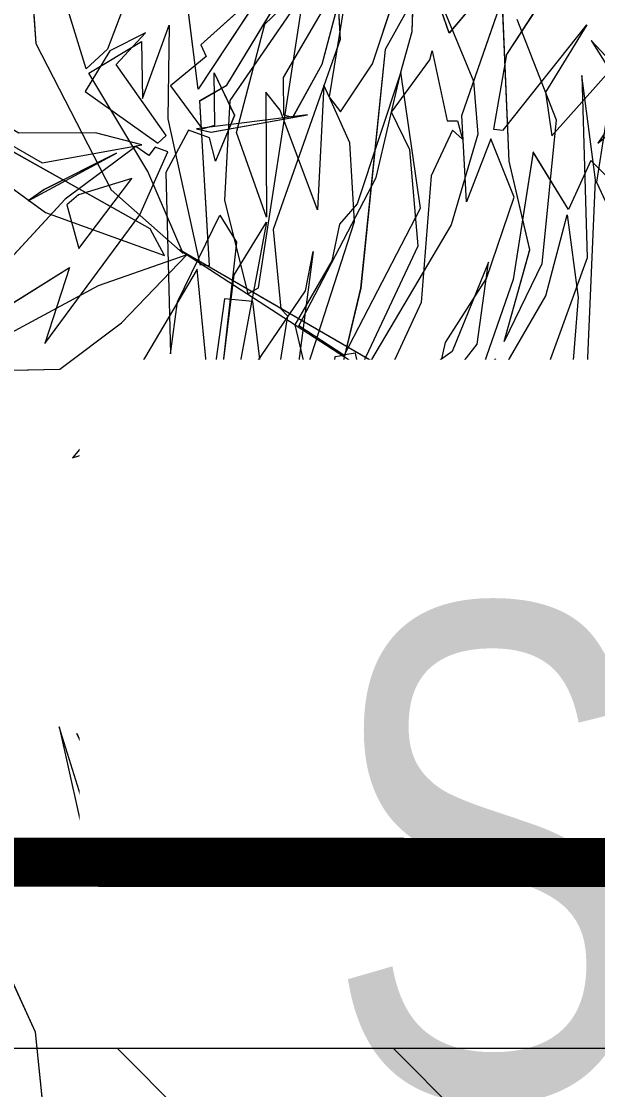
# Model space of a CAD drawing. Header units: millimetres. Extents: x -81374 to 485233, y -39075 to 157313.
# Drawn here: x 42502.4 to 42736.7, y 985.4 to 1419.9 of the extents above; entities that cross this region are included whole.
import ezdxf
from ezdxf.enums import TextEntityAlignment as Align

# ---------------------------------------------------------------- set-up
doc = ezdxf.new("R2010")
doc.units = ezdxf.units.MM
doc.linetypes.add('HIDDEN', pattern=[0.375, 0.25, -0.125])
doc.layers.add('CB-AC CABLE TRAY', color=213, linetype='Continuous', lineweight=15)
doc.layers.add('G-IMPT', color=8, linetype='Continuous', lineweight=5)
for name, color, linetype in [('CET color Black or White', 7, 'Continuous'), ('M-HVAC VRV PIPE', 152, 'Continuous'), ('M-HVAC-TEXT', 7, 'Continuous')]:
    doc.layers.add(name, color=color, linetype=linetype)
doc.styles.add('romans', font='stylu.ttf', dxfattribs={"height": 125})
doc.styles.get("Standard").update_dxf_attribs({"font": 'arial.ttf'})

# ---------------------------------------------------------------- blocks, each defined once
blk = doc.blocks.new('floor plan 1')
at = {"layer": 'G-IMPT', "color": 8, "ltscale": 500}
for p, q in [((15515.52, -40096.49), (15527.04, -40001.13)), ((15635.15, -40067.23), (15647.78, -40004.39)), ((15495.34, -40011.97), (15491.61, -40063.66)), ((15599.54, -40079.33), (15608.93, -40014.89)), ((15532.49, -40025.29), (15539.89, -40129.33)), ((15450.35, -40030.23), (15438.82, -40064.72)), ((15475.57, -40064.62), (15477.41, -40028.31)), ((15656.92, -40028.78), (15662.59, -40084.1)), ((15542.38, -40037.72), (15527.89, -40075.99)), ((15570.16, -40067.76), (15576.8, -40036.65)), ((15617.58, -40090.5), (15616.27, -40040.03)), ((15630.04, -40036.04), (15619.57, -40078.14)), ((15596.19, -40045.3), (15576.12, -40069.46)), ((15598.83, -40050.33), (15597.46, -40102.62)), ((15438.82, -40064.72), (15426.41, -40059.02)), ((15563.97, -40086.8), (15580.88, -40059.02)), ((15480.35, -40071.14), (15475.57, -40064.62)), ((15491.61, -40063.66), (15506.37, -40134.4)), ((15548.45, -40097.67), (15551.87, -40064.37)), ((15551.87, -40064.37), (15572.25, -40090.87)), ((15572.25, -40090.87), (15570.16, -40067.76)), ((15576.12, -40069.46), (15590.79, -40088.11)), ((15641.17, -40155.47), (15635.15, -40067.23)), ((15430.57, -40076.31), (15437.03, -40074.34)), ((15437.03, -40074.34), (15445.09, -40154.07)), ((15471.57, -40146.21), (15480.35, -40071.14)), ((15527.89, -40075.99), (15493.78, -40109.15)), ((15619.57, -40078.14), (15630.72, -40136.73)), ((15590.79, -40088.11), (15599.54, -40079.33)), ((15547.36, -40135.41), (15563.97, -40086.8)), ((15662.59, -40084.1), (15707.61, -40182.39)), ((15633.24, -40177.43), (15617.58, -40090.5)), ((15517.77, -40139.91), (15515.52, -40096.49)), ((15455.63, -40099.85), (15419.92, -40109.45)), ((15488.98, -40108.36), (15455.63, -40099.85)), ((15539.89, -40129.33), (15548.45, -40097.67)), ((15597.46, -40102.62), (15645.84, -40205.67)), ((15444.74, -40123.53), (15488.98, -40108.36)), ((15493.78, -40109.15), (15534.86, -40133.98)), ((15451.48, -40158.71), (15464.19, -40120.15)), ((15464.19, -40120.15), (15467.9, -40169.78)), ((15418.17, -40147.27), (15444.74, -40123.53)), ((15461.56, -40125.55), (15433.34, -40139.42)), ((15492.58, -40125.03), (15461.56, -40125.55)), ((15512.41, -40131.49), (15492.58, -40125.03)), ((15499.76, -40129.36), (15422.49, -40196.5)), ((15511.39, -40132.28), (15499.76, -40129.36)), ((15517.71, -40127.36), (15512.41, -40131.49)), ((15518.01, -40133.94), (15517.71, -40127.36)), ((15483.17, -40162.05), (15511.39, -40132.28)), ((15506.37, -40134.4), (15517.77, -40139.91)), ((15518.74, -40149.8), (15518.01, -40133.94)), ((15518.01, -40133.94), (15518.01, -40133.94)), ((15534.86, -40133.98), (15531.89, -40151.48)), ((15552.38, -40147.24), (15547.36, -40135.41)), ((15630.72, -40136.73), (15653.02, -40208.31)), ((15540.35, -40152.56), (15545.35, -40140.32)), ((15545.35, -40140.32), (15547.89, -40141.86)), ((15547.89, -40141.86), (15552.38, -40147.24)), ((15467.9, -40169.78), (15471.57, -40146.21)), ((15531.89, -40151.48), (15518.74, -40149.8)), ((15552.9, -40154.17), (15540.35, -40152.56)), ((15445.09, -40154.07), (15455.31, -40171.92)), ((15537.12, -40162.51), (15552.9, -40154.17)), ((15653.02, -40208.31), (15641.17, -40155.47)), ((15455.31, -40171.92), (15451.48, -40158.71)), ((15462.31, -40166.33), (15483.17, -40162.05)), ((15498.35, -40183), (15537.12, -40162.51)), ((15537.12, -40162.51), (15537.12, -40162.51)), ((15441.45, -40193.05), (15462.31, -40166.33)), ((15568.04, -40173.7), (15522.21, -40180.67)), ((15560.18, -40182.92), (15568.04, -40173.7)), ((15482.28, -40198.35), (15489, -40178.68)), ((15489, -40178.68), (15498.35, -40183)), ((15645.84, -40205.67), (15633.24, -40177.43)), ((15522.21, -40180.67), (15492.06, -40190.59)), ((15577.9, -40187.75), (15560.18, -40182.92)), ((15471.84, -40185.62), (15450.42, -40197.85)), ((15465.37, -40213.18), (15471.84, -40185.62)), ((15540.23, -40220.35), (15577.9, -40187.75)), ((15558.39, -40185.02), (15540.83, -40205.65)), ((15576.62, -40188.68), (15558.39, -40185.02)), ((15492.06, -40190.59), (15482.28, -40198.35)), ((15525.97, -40224.43), (15576.62, -40188.68)), ((15434.99, -40251.28), (15441.45, -40193.05)), ((15450.42, -40197.85), (15446.12, -40245.14)), ((15450.42, -40197.85), (15450.42, -40197.85)), ((15600.03, -40197.74), (15578.27, -40221.93)), ((15582.6, -40220.94), (15600.03, -40197.74)), ((15540.83, -40205.65), (15496.84, -40242.32)), ((15277.52, -40213.24), (15604.15, -40402.32)), ((15446.12, -40245.14), (15465.37, -40213.18)), ((15581.24, -40224.99), (15603.81, -40217.59)), ((15603.81, -40217.59), (15582.6, -40220.94)), ((15517.13, -40294.57), (15540.23, -40220.35)), ((15578.27, -40221.93), (15557.78, -40231.71)), ((15496.41, -40277.44), (15525.97, -40224.43)), ((15571.02, -40255.46), (15581.24, -40224.99)), ((15557.78, -40231.71), (15541.27, -40261.31)), ((15496.84, -40242.32), (15496.41, -40277.44)), ((15496.84, -40242.32), (15496.84, -40242.32)), ((15434.19, -40304.99), (15434.99, -40251.28)), ((15566.02, -40286.83), (15571.02, -40255.46)), ((15611.95, -40257.24), (15578.86, -40299.5)), ((15596.06, -40308.33), (15627.56, -40253.8)), ((15627.56, -40253.8), (15611.95, -40257.24)), ((15541.27, -40261.31), (15522.67, -40313.62)), ((15457.2, -40313.15), (15446.05, -40266.01)), ((15446.05, -40266.01), (15447.87, -40303.43)), ((15451.48, -40267.62), (15429.99, -40282.42)), ((15439.9, -40277.15), (15451.48, -40267.62)), ((15548.71, -40267.46), (15540.75, -40359)), ((15547.56, -40331.24), (15548.71, -40267.46)), ((15455.05, -40273.12), (15444.89, -40295.39)), ((15476.26, -40271.44), (15448.92, -40296.49)), ((15448.92, -40296.49), (15455.05, -40273.12)), ((15449.67, -40312.86), (15476.26, -40271.44)), ((15444.89, -40295.39), (15439.9, -40277.15)), ((15541.85, -40338.63), (15585.16, -40280.48)), ((15585.16, -40280.48), (15546.07, -40320.84)), ((15567.15, -40332.58), (15566.02, -40286.83)), ((15604.15, -40402.32), (15429.32, -40289.05)), ((15529.87, -40292.44), (15502.62, -40302.56)), ((15524.62, -40346.25), (15517.13, -40294.57)), ((15523.83, -40310.31), (15529.87, -40292.44)), ((15578.86, -40299.5), (15568.97, -40337.82)), ((15578.86, -40299.5), (15578.86, -40299.5)), ((15411.18, -40317.08), (15438.99, -40304.44)), ((15438.99, -40304.44), (15434.19, -40304.99)), ((15447.87, -40303.43), (15442.86, -40304)), ((15442.86, -40304), (15455.78, -40309.5)), ((15502.62, -40302.56), (15504.31, -40312.95)), ((15455.78, -40309.5), (15398.91, -40354.47)), ((15471.14, -40315.23), (15464.08, -40309.31)), ((15464.08, -40309.31), (15464.09, -40314.36)), ((15585.81, -40382.41), (15596.06, -40308.33)), ((15455.6, -40334.54), (15449.67, -40312.86)), ((15464.09, -40314.36), (15457.2, -40313.15)), ((15504.31, -40312.95), (15479.89, -40340.85)), ((15505.79, -40339.7), (15523.83, -40310.31)), ((15553.29, -40310.47), (15514.48, -40340.83)), ((15522.59, -40344.62), (15553.29, -40310.47)), ((15522.67, -40313.62), (15532.52, -40360.35)), ((15453.74, -40323.65), (15461.03, -40314.42)), ((15461.03, -40314.42), (15462.51, -40318.69)), ((15472.88, -40323.97), (15471.14, -40315.23)), ((15647.56, -40317.75), (15613.34, -40328.67)), ((15629.75, -40339.02), (15647.56, -40317.75)), ((15647.56, -40317.75), (15647.56, -40317.75)), ((15462.51, -40318.69), (15438.74, -40342.67)), ((15546.07, -40320.84), (15507.06, -40404.04)), ((15430.44, -40336.84), (15453.74, -40323.65)), ((15456.02, -40350.23), (15472.88, -40323.97)), ((15488.8, -40330.06), (15475.4, -40357.96)), ((15482.52, -40349.7), (15503.98, -40329.25)), ((15501.57, -40333.32), (15488.8, -40330.06)), ((15503.98, -40329.25), (15495.94, -40364.68)), ((15557.13, -40371.8), (15547.56, -40331.24)), ((15613.34, -40328.67), (15593.15, -40355.48)), ((15444.91, -40345.53), (15455.6, -40334.54)), ((15514.18, -40346.01), (15501.57, -40333.32)), ((15558.52, -40334.49), (15532.9, -40413.94)), ((15549.73, -40401.62), (15558.52, -40334.49)), ((15560.13, -40375.52), (15567.15, -40332.58)), ((15505.82, -40352.05), (15505.79, -40339.7)), ((15530.43, -40386.79), (15541.85, -40338.63)), ((15568.97, -40337.82), (15574.23, -40381.29)), ((15596.85, -40394.51), (15629.75, -40339.02)), ((15438.74, -40342.67), (15434.97, -40430.82)), ((15479.89, -40340.85), (15455.07, -40383.59)), ((15475.4, -40357.96), (15500.93, -40341.07)), ((15500.93, -40341.07), (15483.04, -40363.96)), ((15514.48, -40340.83), (15505.82, -40352.05)), ((15581.95, -40342.89), (15552.86, -40385.69)), ((15568.77, -40413.6), (15581.95, -40342.89)), ((15580.88, -40405.48), (15587.77, -40343.51)), ((15587.77, -40343.51), (15581.91, -40392.16)), ((15441.98, -40383.04), (15444.91, -40345.53)), ((15493.15, -40361.01), (15514.18, -40346.01)), ((15505.85, -40380.93), (15522.59, -40344.62)), ((15516.19, -40346.73), (15524.62, -40346.25)), ((15528.15, -40354.09), (15516.19, -40346.73)), ((15438.29, -40399.15), (15456.02, -40350.23)), ((15468.43, -40390.25), (15482.52, -40349.7)), ((15731.6, -40352.19), (15652.81, -40353.77)), ((15493.61, -40412.52), (15528.15, -40354.09)), ((15593.15, -40355.48), (15596.85, -40394.51)), ((15593.15, -40355.48), (15593.15, -40355.48)), ((15652.81, -40353.77), (15627.64, -40372.72)), ((15475.4, -40357.96), (15475.4, -40357.96)), ((15478.48, -40397.34), (15493.15, -40361.01)), ((15536.99, -40359.62), (15506.13, -40419.27)), ((15532.52, -40360.35), (15536.99, -40359.62)), ((15540.75, -40359), (15537.27, -40359.57)), ((15537.27, -40359.57), (15555.6, -40371.39)), ((15540.75, -40359), (15540.75, -40359)), ((15607.78, -40360.11), (15604.85, -40381.23)), ((15609.63, -40433.81), (15607.78, -40360.11)), ((15456.79, -40396.71), (15472, -40365.03)), ((15472, -40365.03), (15461.58, -40402.44)), ((15483.04, -40363.96), (15478.48, -40397.34)), ((15495.94, -40364.68), (15479.27, -40390.71)), ((15658.89, -40364.31), (15620.24, -40416.59)), ((15648.76, -40395.23), (15658.89, -40364.31)), ((15637.2, -40387.72), (15672.77, -40368.5)), ((15691.26, -40368.65), (15648.76, -40395.23)), ((15555.6, -40371.39), (15524.13, -40431.79)), ((15542.08, -40397.89), (15557.13, -40371.8)), ((15627.64, -40372.72), (15601.15, -40400.29)), ((15562.92, -40378.33), (15560.13, -40375.52)), ((15565.95, -40410.62), (15562.92, -40378.33)), ((15434.55, -40429.92), (15411.54, -40380.47)), ((15446.49, -40416.57), (15441.98, -40383.04)), ((15501.7, -40432.45), (15505.85, -40380.93)), ((15574.23, -40381.29), (15585.81, -40382.41)), ((15604.85, -40381.23), (15587.65, -40416.52)), ((15455.07, -40383.59), (15446.49, -40416.57)), ((15520.4, -40483.79), (15530.43, -40386.79)), ((15552.86, -40385.69), (15549.73, -40401.62)), ((15571.97, -40386.88), (15553.53, -40506.83)), ((15576.27, -40384.48), (15571.97, -40386.88)), ((15571.97, -40386.88), (15571.97, -40386.88)), ((15585.8, -40422.51), (15576.27, -40384.48)), ((15601.15, -40400.29), (15637.2, -40387.72)), ((15650.62, -40423.03), (15685.86, -40384.85)), ((15460.21, -40442.16), (15468.43, -40390.25)), ((15479.27, -40390.71), (15468.01, -40423.77)), ((15581.91, -40392.16), (15568.77, -40413.6)), ((15595.81, -40396.37), (15591.94, -40396.05)), ((15591.94, -40396.05), (15595.88, -40463.04)), ((15608.87, -40455.64), (15595.81, -40396.37)), ((15440.5, -40473.25), (15438.29, -40399.15)), ((15450.97, -40455.27), (15456.79, -40396.71)), ((15539.01, -40412.77), (15542.08, -40397.89)), ((15601.15, -40400.29), (15601.15, -40400.29)), ((15610.26, -40400.02), (15616.01, -40410.87)), ((15658.54, -40417.56), (15610.26, -40400.02)), ((15610.26, -40400.02), (15610.26, -40400.02)), ((15461.58, -40402.44), (15470.07, -40438.4)), ((15507.06, -40404.04), (15510.37, -40443)), ((15631.89, -40426.72), (15602.62, -40400.88)), ((15602.62, -40400.88), (15616.94, -40434.18)), ((15645.07, -40402.87), (15623.53, -40431.38)), ((15649.96, -40420.63), (15645.07, -40402.87)), ((15587.65, -40416.52), (15580.88, -40405.48)), ((15482.73, -40449.46), (15493.61, -40412.52)), ((15531.88, -40421.01), (15539.01, -40412.77)), ((15538.72, -40487.96), (15565.95, -40410.62)), ((15616.01, -40410.87), (15711.86, -40464.74)), ((15532.9, -40413.94), (15534.81, -40445.89)), ((15568.95, -40466.48), (15568.78, -40415.7)), ((15568.78, -40415.7), (15580.86, -40450.04)), ((15620.24, -40416.59), (15608.82, -40442.25)), ((15689.87, -40440.32), (15658.54, -40417.56)), ((15436.79, -40438.69), (15445.93, -40418.75)), ((15445.93, -40418.75), (15460.21, -40442.16)), ((15477.5, -40447.52), (15487.44, -40421.83)), ((15487.44, -40421.83), (15489.3, -40457.05)), ((15506.13, -40419.27), (15514.08, -40474.69)), ((15514.1, -40474.64), (15531.88, -40421.01)), ((15545.38, -40469.37), (15548.03, -40418.68)), ((15548.03, -40418.68), (15563.15, -40459.13)), ((15583.64, -40463.16), (15585.8, -40422.51)), ((15665.68, -40422.34), (15629.71, -40441.69)), ((15645.13, -40424.72), (15649.96, -40420.63)), ((15659.07, -40426.87), (15665.68, -40422.34)), ((15423.86, -40425.8), (15436.79, -40438.69)), ((15468.01, -40423.77), (15477.5, -40447.52)), ((15621.82, -40444.45), (15650.62, -40423.03)), ((15623.53, -40431.38), (15645.13, -40424.72)), ((15662.58, -40486.24), (15631.89, -40426.72)), ((15427.75, -40473.33), (15434.55, -40429.92)), ((15434.97, -40430.82), (15440.5, -40473.25)), ((15629.71, -40441.69), (15659.07, -40426.87)), ((15659.07, -40426.87), (15659.07, -40426.87)), ((15493.05, -40450.99), (15501.7, -40432.45)), ((15524.13, -40431.79), (15514.1, -40474.64)), ((15600.49, -40451.04), (15609.63, -40433.81)), ((15616.94, -40434.18), (15640.9, -40474.22)), ((15623.53, -40431.38), (15623.53, -40431.38)), ((15470.07, -40438.4), (15474.4, -40542)), ((15581.75, -40457.08), (15589.5, -40438.41)), ((15589.5, -40438.41), (15591.89, -40447.91)), ((15660.01, -40437.81), (15619.37, -40445.09)), ((15677.76, -40447.96), (15660.01, -40437.81)), ((15510.37, -40443), (15517.94, -40458.34)), ((15608.82, -40442.25), (15613.99, -40444.13)), ((15608.82, -40442.25), (15608.82, -40442.25)), ((15613.99, -40444.13), (15616.52, -40440.75)), ((15616.52, -40440.75), (15621.82, -40444.45)), ((15629.71, -40441.69), (15629.71, -40441.69)), ((15491.03, -40454.81), (15489.01, -40447.35)), ((15489.01, -40447.35), (15493.05, -40450.99)), ((15534.81, -40445.89), (15543.09, -40464.28)), ((15591.89, -40447.91), (15600.49, -40451.04)), ((15612.86, -40445.77), (15609.48, -40448.82)), ((15642.47, -40466.76), (15612.86, -40445.77)), ((15619.37, -40445.09), (15638.26, -40449.93)), ((15619.37, -40445.09), (15619.37, -40445.09)), ((15452.67, -40448.75), (15428.29, -40476.1)), ((15472.47, -40451.05), (15438.49, -40493.9)), ((15455.31, -40466.45), (15452.67, -40448.75)), ((15471.11, -40481.75), (15476.36, -40451.43)), ((15476.36, -40451.43), (15472.47, -40451.05)), ((15484.49, -40470.92), (15482.73, -40449.46)), ((15591.29, -40450.21), (15552.07, -40457.22)), ((15552.07, -40457.22), (15597.14, -40451.63)), ((15580.86, -40450.04), (15569.41, -40494.16)), ((15594.92, -40451.56), (15589.75, -40453.12)), ((15597.14, -40451.63), (15591.29, -40450.21)), ((15607.78, -40469.03), (15594.92, -40451.56)), ((15609.48, -40448.82), (15629.8, -40477.8)), ((15609.48, -40448.82), (15609.48, -40448.82)), ((15638.26, -40449.93), (15669.39, -40449.78)), ((15406.06, -40454.71), (15436.75, -40487.47)), ((15466.93, -40496.24), (15450.97, -40455.27)), ((15489.3, -40457.05), (15471.95, -40506.99)), ((15495.25, -40454.81), (15491.03, -40454.81)), ((15501.4, -40483.32), (15495.25, -40454.81)), ((15558.02, -40456.26), (15546.01, -40477.83)), ((15552.07, -40457.22), (15552.07, -40457.22)), ((15561.83, -40457.28), (15558.02, -40456.26)), ((15590.01, -40474.34), (15581.75, -40457.08)), ((15589.75, -40453.12), (15590.01, -40474.34)), ((15608.29, -40493.81), (15608.87, -40455.64)), ((15608.87, -40455.64), (15608.87, -40455.64)), ((15517.94, -40458.34), (15502.24, -40479.71)), ((15538.58, -40458.49), (15525.66, -40478.06)), ((15543.09, -40464.28), (15538.58, -40458.49)), ((15561.88, -40472.52), (15561.83, -40457.28)), ((15563.15, -40459.13), (15568.95, -40466.48)), ((15537.19, -40502.01), (15543.26, -40464.64)), ((15543.26, -40464.64), (15545.38, -40469.37)), ((15553.53, -40506.83), (15583.64, -40463.16)), ((15595.88, -40463.04), (15584.86, -40469.31)), ((15619.18, -40463.92), (15608.29, -40493.81)), ((15619.52, -40487.07), (15619.18, -40463.92)), ((15438.49, -40493.9), (15455.31, -40466.45)), ((15584.86, -40469.31), (15543.22, -40538.02)), ((15550.27, -40537.87), (15596.48, -40467.77)), ((15593.2, -40481.02), (15607.78, -40469.03)), ((15596.48, -40467.77), (15600.84, -40502.22)), ((15632.38, -40483.33), (15642.47, -40466.76)), ((15436.75, -40487.47), (15427.75, -40473.33)), ((15504.91, -40520.25), (15484.49, -40470.92)), ((15543.26, -40504.64), (15561.88, -40472.52)), ((15640.9, -40474.22), (15619.52, -40487.07)), ((15514.08, -40474.69), (15509.51, -40491.16)), ((15525.66, -40478.06), (15512.06, -40519.01)), ((15546.01, -40477.83), (15538.18, -40507.62)), ((15629.8, -40477.8), (15617.87, -40490.67)), ((15633.41, -40484), (15641.99, -40476.04)), ((15641.99, -40476.04), (15667.42, -40558.23)), ((15455.86, -40505.33), (15471.11, -40481.75)), ((15502.24, -40479.71), (15501.4, -40483.32)), ((15595.45, -40485.73), (15593.2, -40481.02)), ((15617.87, -40490.67), (15632.38, -40483.33)), ((15505.96, -40510.01), (15520.4, -40483.79)), ((15565.2, -40513.03), (15595.45, -40485.73)), ((15619.76, -40519.76), (15633.41, -40484)), ((15667.42, -40558.23), (15662.58, -40486.24)), ((15457, -40535.07), (15494.41, -40490.56)), ((15494.41, -40490.56), (15503.74, -40517.56)), ((15509.51, -40491.16), (15506.81, -40570.12)), ((15540.78, -40522.81), (15538.72, -40487.96)), ((15569.41, -40494.16), (15545.78, -40516.81))]:
    blk.add_line(p, q, dxfattribs=at)
for rotation, p in [(359.9992, (39680.63, -4989.62, 0)), (359.9992, (35886.72, -10139.29, 0)), (270.0008, (28873.29, -20643.48, 0)), (359.9992, (11975.31, -26935.44, 0)), (359.9992, (15267.63, -26935.44, 0)), (359.9992, (26686.27, -26987.73, 0)), (270.0008, (15861.11, -28615.02, 0)), (89.9992, (23697.81, -33300.57, 0)), (89.9992, (23597.87, -35337.73, 0)), (89.9992, (23597.88, -37388.34, 0)), (359.9992, (13750.44, -37781.54, 0)), (89.9992, (23697.83, -40746.76, 0)), (89.9992, (23597.8, -44302.49, 0)), (89.9992, (23597.81, -46399.06, 0)), (89.9992, (23697.78, -48339.78, 0)), (89.9992, (23697.77, -54279.98, 0)), (359.9992, (27418.07, -55702.4, 0)), (89.9992, (9671.91, -65856.51, 0)), (359.9992, (4684.11, -67403.39, 0)), (359.9992, (8737.21, -67403.39, 0))]:
    blk.add_attdef('PARTITIONTYPE', text='', height=200, rotation=rotation, dxfattribs=at).set_placement(p, align=Align.MIDDLE_CENTER)
blk = doc.blocks.new('*U163')
at = {"layer": 'CB-AC CABLE TRAY', "true_color": 0xa953a0}
h = blk.add_hatch(dxfattribs=at)
h.set_pattern_fill('ANSI31', color=215, scale=25)
h.set_pattern_definition([(45, (-901196.195, 1102758.81), (-56.1266008, 56.1266008), [])])
h.paths.add_polyline_path([(-88704.88, -150.44), (-88704.88, -0.44), (-85131.86, -0.44), (-85131.86, -150.44)])
at = {"layer": 'CB-AC CABLE TRAY', "color": 215, "true_color": 0xa953a0}
blk.add_lwpolyline([(-88704.88, -150.44), (-88704.88, -0.44), (-85131.86, -0.44), (-85131.86, -150.44)], close=True, dxfattribs=at)

msp = doc.modelspace()

# ---------------------------------------------------------------- linework, layer by layer
at = {"layer": 'CET color Black or White', "color": 8, "linetype": 'Continuous', "lineweight": 18}
for points in [[(42457.21, 1715.25), (42523.84, 1661.2), (42774.42, 1419.96), (42852.75, 1328.19), (42884.27, 1278.25), (42947.98, 1159.09), (42969.21, 1109.06), (42893.28, 1137.87), (42566.65, 1326.94), (42741.48, 1213.68), (42768.2, 1203.13), (42818.73, 1167.6), (42894.86, 1124.94), (42966.47, 1078.32), (42892.92, 1039.63), (42692.92, 966.88), (42506.21, 918.25), (42305.17, 883.34)], [(42630.02, 1447.43), (42632.08, 1412.59), (42604.85, 1335.24), (42607.88, 1302.96), (42610.68, 1300.14), (42603.66, 1257.21), (42604.79, 1211.46), (42599.79, 1180.08), (42589.57, 1149.61), (42566.99, 1142.21), (42588.21, 1145.56), (42570.78, 1122.36), (42592.54, 1146.56), (42613.03, 1156.34), (42629.54, 1185.94), (42648.13, 1238.24), (42638.28, 1284.98), (42633.81, 1284.24), (42664.67, 1343.9), (42656.72, 1399.32), (42661.3, 1415.79), (42664, 1494.75)], [(42551.04, 1444.38), (42537.4, 1408.62), (42528.81, 1400.67), (42503.38, 1482.86), (42508.22, 1410.87), (42538.91, 1351.35), (42568.18, 1325.51), (42553.86, 1358.8), (42529.9, 1398.85), (42551.29, 1411.7), (42551.62, 1388.55), (42562.51, 1418.44), (42561.93, 1380.26), (42561.93, 1380.26), (42575, 1321), (42578.87, 1320.67), (42574.92, 1387.66), (42585.94, 1393.94), (42627.59, 1462.65)], [(42703.88, 1420.87), (42719.83, 1379.89), (42714.01, 1321.34), (42698.8, 1289.66), (42709.22, 1327.06), (42700.74, 1363.03), (42696.4, 1466.62)], [(42620.53, 1462.5), (42574.33, 1392.4), (42569.97, 1426.84)], [(42713.81, 1459.7), (42676.4, 1415.18), (42667.06, 1442.18)], [(42605.6, 1437.65), (42575.35, 1410.35), (42577.6, 1405.65), (42563.03, 1393.65), (42575.88, 1376.19), (42581.05, 1377.75), (42580.8, 1398.97), (42589.05, 1381.7), (42581.31, 1363.03), (42578.92, 1372.53), (42570.32, 1375.66), (42561.18, 1358.44), (42563.03, 1284.73), (42565.95, 1305.86), (42583.15, 1341.14), (42589.93, 1330.1), (42583.04, 1268.14), (42588.89, 1316.79), (42602.04, 1338.23), (42588.85, 1267.52), (42617.95, 1310.32), (42621.07, 1326.25), (42612.29, 1259.12), (42637.9, 1338.57), (42635.99, 1370.52), (42627.71, 1388.9), (42632.22, 1383.12), (42645.15, 1402.69), (42658.74, 1443.63)], [(42665.89, 1444.87), (42686.32, 1395.55), (42688.07, 1374.08), (42677.2, 1337.15), (42642.66, 1278.72), (42654.61, 1271.36), (42646.19, 1270.88), (42653.67, 1219.19), (42630.57, 1144.98), (42592.91, 1112.37), (42610.63, 1107.55), (42602.77, 1098.32), (42648.59, 1105.3), (42678.74, 1115.22), (42688.52, 1122.97), (42681.8, 1103.31), (42672.46, 1107.63), (42633.68, 1087.14), (42633.68, 1087.14), (42617.9, 1078.79), (42630.46, 1077.19), (42625.45, 1064.95), (42622.92, 1066.48), (42618.42, 1071.86), (42623.44, 1060.04), (42606.84, 1011.42), (42589.93, 983.65)], [(42633.62, 1426.63), (42627.55, 1389.27), (42625.42, 1393.99), (42622.78, 1343.31), (42607.66, 1383.76), (42601.85, 1391.11), (42602.03, 1340.32), (42589.95, 1374.66), (42601.39, 1418.78), (42625.03, 1441.44)], [(42664.84, 1434.64), (42650.4, 1408.41), (42640.38, 1311.42), (42628.95, 1263.26), (42585.64, 1205.11), (42624.73, 1245.47), (42663.75, 1328.67), (42660.44, 1367.63), (42652.86, 1382.96), (42668.57, 1404.34), (42669.4, 1407.94), (42675.55, 1379.44), (42679.78, 1379.43), (42681.8, 1371.97), (42677.76, 1375.61), (42669.11, 1357.07), (42664.95, 1305.55), (42648.22, 1269.25), (42617.52, 1235.09), (42656.32, 1265.45), (42664.98, 1276.67), (42665.01, 1264.33), (42646.97, 1234.94), (42640.93, 1217.07), (42668.18, 1227.19), (42666.49, 1237.58), (42690.92, 1265.48), (42715.73, 1308.22), (42724.31, 1341.19), (42728.82, 1307.67), (42725.9, 1270.16), (42715.2, 1259.17), (42721.14, 1237.48), (42694.55, 1196.07), (42721.88, 1221.11), (42715.75, 1197.74), (42725.92, 1220.02), (42730.91, 1201.77), (42719.32, 1192.24), (42740.81, 1207.04)], [(42746.94, 1350.43), (42734.01, 1363.32), (42724.88, 1343.37), (42710.59, 1366.78), (42702.38, 1314.88), (42688.28, 1274.33), (42666.83, 1253.87), (42674.86, 1289.31), (42691.54, 1315.34), (42702.79, 1348.4), (42693.31, 1372.15), (42683.37, 1346.46), (42681.5, 1381.68), (42698.86, 1431.61)], [(42714.94, 1429.96), (42699.69, 1406.38), (42694.45, 1376.05), (42698.33, 1375.67), (42732.32, 1418.53), (42715.49, 1391.08), (42718.14, 1373.38), (42742.51, 1400.72), (42748.27, 1387.03), (42736.87, 1370.33), (42750.51, 1381.69), (42750.51, 1381.69), (42772.49, 1400.02), (42763.9, 1381.78), (42766.06, 1360.74), (42801.08, 1419.57), (42813.08, 1416.76), (42814.11, 1429.89)], [(42764.74, 1379.34), (42734.05, 1412.09), (42743.06, 1397.95), (42736.25, 1354.54), (42759.27, 1305.09)], [(42740.37, 1261.46), (42717.06, 1248.28), (42709.78, 1239.04), (42708.29, 1243.31), (42732.06, 1267.3), (42735.83, 1355.44), (42730.3, 1397.87), (42732.52, 1323.78), (42714.79, 1274.86), (42697.93, 1248.59), (42699.67, 1239.86), (42706.72, 1233.93), (42706.71, 1238.99), (42713.6, 1237.78), (42724.75, 1190.63), (42722.94, 1228.05), (42727.95, 1228.63), (42715.02, 1234.13), (42771.9, 1279.09)], [(42759.62, 1241.71), (42731.81, 1229.07), (42736.62, 1229.62), (42735.81, 1175.9), (42729.36, 1117.68), (42708.49, 1090.95), (42687.64, 1086.68), (42659.42, 1056.91), (42671.04, 1053.99), (42748.32, 1121.13)], [(42571.97, 974.95), (42573.35, 1027.24), (42524.97, 1130.3), (42537.56, 1102.06), (42553.22, 1015.13), (42554.54, 964.65)], [(42513.89, 953.4), (42508.21, 1008.73), (42463.19, 1107.02)], [(42740.24, 1000.94), (42733.77, 998.97), (42725.72, 1078.69), (42715.5, 1096.54), (42719.33, 1083.34), (42706.61, 1044.77), (42702.91, 1094.41), (42699.24, 1070.84), (42690.46, 995.77), (42695.24, 989.24), (42693.4, 952.93)], [(42628.42, 962.35), (42642.91, 1000.61), (42677.02, 1033.77), (42635.95, 1058.6), (42638.91, 1076.11), (42652.06, 1074.43), (42652.8, 1058.57), (42652.8, 1058.57), (42653.1, 1051.99), (42658.4, 1056.11), (42678.23, 1049.65), (42709.25, 1050.18), (42737.46, 1064.04)], [(42752.63, 1071.9), (42726.07, 1048.15), (42681.82, 1032.99), (42715.18, 1024.47), (42750.89, 1034.07)], [(42720.45, 954.86), (42731.98, 989.35), (42744.39, 983.65)]]:
    msp.add_lwpolyline(points, dxfattribs=at)
for points in [[(42638.69, 1435.8), (42630.18, 1472.32), (42627.54, 1429.27), (42608.92, 1397.15), (42608.98, 1381.91), (42612.78, 1380.88), (42624.79, 1402.46), (42632.62, 1432.24), (42638.69, 1435.8)], [(42598.84, 1311.5), (42617.27, 1431.46), (42587.17, 1387.78), (42585.01, 1347.13), (42594.53, 1309.11), (42598.84, 1311.5)], [(42561.33, 1373.45), (42541, 1402.43), (42552.94, 1415.3), (42538.43, 1407.95), (42528.33, 1391.38), (42557.94, 1370.4), (42561.33, 1373.45)], [(42630.05, 1283.62), (42633.54, 1284.2), (42615.21, 1296.02), (42646.67, 1356.42), (42656.71, 1399.26), (42638.93, 1345.64), (42631.79, 1337.4), (42628.72, 1322.52), (42613.67, 1296.43), (42623.25, 1255.87), (42622.09, 1192.08), (42630.05, 1283.62)], [(42560.54, 1324.65), (42554.79, 1335.49), (42458.94, 1389.36), (42480.93, 1364.95), (42512.26, 1342.19), (42560.54, 1324.65)], [(42618.73, 1381.84), (42573.66, 1376.26), (42579.52, 1374.84), (42618.73, 1381.84)], [(42551.43, 1369.72), (42532.55, 1374.56), (42501.42, 1374.41), (42493.96, 1378.82), (42493.05, 1372.59), (42510.8, 1362.44), (42551.43, 1369.72)], [(42561.99, 1366.87), (42556.82, 1368.76), (42554.29, 1365.38), (42548.98, 1369.07), (42520.18, 1347.65), (42484.95, 1309.47), (42479.55, 1293.28), (42522.04, 1319.86), (42511.92, 1288.94), (42550.56, 1341.21), (42561.99, 1366.87)], [(42541.1, 1366.31), (42511.74, 1351.49), (42511.74, 1351.49), (42505.12, 1346.97), (42541.1, 1366.31)], [(42547.28, 1356.01), (42525.67, 1349.35), (42520.84, 1345.26), (42525.73, 1327.5), (42547.28, 1356.01)], [(42569.65, 1324.91), (42533.6, 1312.35), (42498.04, 1293.13), (42439.2, 1276.81), (42518, 1278.39), (42543.16, 1297.35), (42569.65, 1324.91)], [(42695.4, 1282.59), (42669.87, 1265.7), (42687.77, 1288.59), (42692.32, 1321.96), (42677.65, 1285.64), (42656.63, 1270.64), (42669.24, 1257.95), (42682.01, 1254.68), (42695.4, 1282.59)], [(42577.65, 1280.1), (42573.95, 1319.13), (42541.05, 1263.65), (42523.24, 1242.38), (42523.24, 1242.38), (42557.46, 1253.3), (42577.65, 1280.1)], [(42591.94, 1224.13), (42601.83, 1262.45), (42596.58, 1305.92), (42585, 1307.04), (42574.74, 1232.95), (42543.24, 1178.43), (42558.85, 1181.87), (42591.94, 1224.13)], [(42673.96, 1166.94), (42674.4, 1202.06), (42644.83, 1149.05), (42594.18, 1113.31), (42612.41, 1109.65), (42629.97, 1130.27), (42673.96, 1166.94)], [(42720.39, 1122.48), (42724.68, 1169.76), (42705.44, 1137.8), (42698.97, 1110.25), (42720.39, 1122.48)], [(42540.77, 960.66), (42551.24, 1002.77), (42540.08, 1061.36), (42517.79, 1132.94), (42529.63, 1080.1), (42535.66, 991.86), (42523.03, 929.01), (42540.77, 960.66)], [(42675.47, 936.6), (42679.2, 988.28), (42664.44, 1059.03), (42653.03, 1064.53), (42655.29, 1021.12), (42643.77, 925.76), (42647.41, 921.68), (42646.97, 930.89), (42665.2, 960.11), (42668.11, 946.8), (42675.47, 936.6)], [(42630.2, 914.62), (42638.31, 949.92), (42630.92, 1053.95), (42622.36, 1022.29), (42618.93, 989), (42598.56, 1015.49), (42600.64, 992.39), (42594.01, 961.28), (42596.99, 928.91), (42609.35, 900.45), (42612.47, 970.07), (42616.63, 970.19), (42620.49, 922.91), (42630.2, 914.62)], [(42593.35, 895.33), (42588.38, 927.96), (42574.62, 969.93), (42594.68, 994.09), (42580.01, 1012.73), (42571.26, 1003.95), (42561.88, 939.52), (42547.29, 956.7), (42552.74, 963.81), (42532.72, 984.07), (42525.8, 936.8), (42515.72, 950.13), (42513.93, 873.83), (42528.92, 854.11), (42532.77, 855.69), (42530.21, 889.96), (42532.84, 880.84), (42546.5, 866.24), (42548.43, 895.9), (42563.73, 876.91), (42569.11, 914.91), (42572.07, 903.56), (42589.91, 891.31), (42593.35, 895.33)]]:
    msp.add_lwpolyline(points, close=True, dxfattribs=at)

# ---------------------------------------------------------------- block references
at = {"linetype": 'Continuous', "rotation": 180}
msp.add_blockref('floor plan 1', (58170.8, -39075.37), dxfattribs=at)

# ---------------------------------------------------------------- next in the draw order: texts
at = {"layer": 'M-HVAC-TEXT', "insert": (42626.09, 582.28, 0.9), "char_height": 200, "width": 1334.442, "attachment_point": 7, "style": 'romans', "bg_fill": 2}
msp.add_mtext('\\pxql,t8;{\\W0.75;\\T0.75;\\C3;S-5/8-5RMT\\PL-\\Fromans.shx|c1;3/8-5RMT}', dxfattribs=at)

# ---------------------------------------------------------------- next in the draw order: linework, layer by layer
at = {"layer": 'M-HVAC VRV PIPE', "color": 76, "linetype": 'Continuous', "const_width": 20}
msp.add_lwpolyline([(45549.75, 1076.21), (39296.85, 1079.71)], dxfattribs=at)

# ---------------------------------------------------------------- next in the draw order: block references
at = {"layer": 'CB-AC CABLE TRAY', "color": 4, "linetype": 'HIDDEN', "xscale": -1, "rotation": 180.0002801563087}
msp.add_blockref('*U163', (130441.72, 852.16), dxfattribs=at)

doc.saveas('drawing.dxf')
